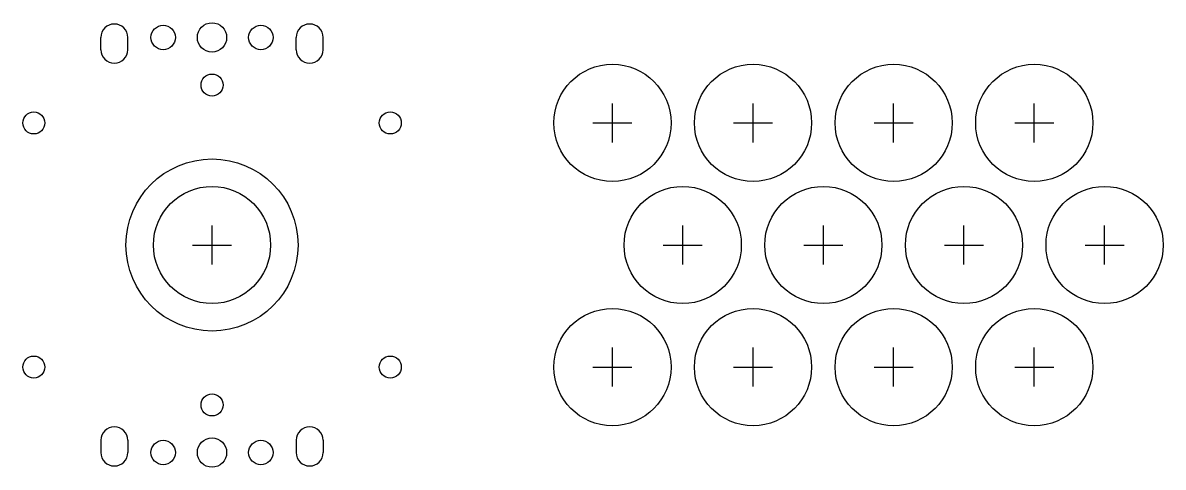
# Model space of a CAD drawing. Header units: millimetres. Extents: x -39 to 195, y -46 to 46.
import ezdxf

# ---------------------------------------------------------------- set-up
doc = ezdxf.new("R2010")
doc.units = ezdxf.units.MM
for name, color, linetype in [('BUTTONS', 1, 'Continuous'), ('GL_PLATE_HOLES', 2, 'Continuous'), ('JOYSTICK_BORE_24', 5, 'Continuous'), ('JOYSTICK_BORE_35.25', 3, 'Continuous'), ('REFERENCE', 8, 'Continuous')]:
    doc.layers.add(name, color=color, linetype=linetype)

msp = doc.modelspace()

# ---------------------------------------------------------------- linework, layer by layer
at = {"layer": 'BUTTONS'}
for centre in [(82, 25), (110.8, 25), (139.6, 25), (168.4, 25), (96.4, 0), (125.2, 0), (154, 0), (182.8, 0), (82, -25), (110.8, -25), (139.6, -25), (168.4, -25)]:
    msp.add_circle(centre, 12, dxfattribs=at)
at = {"layer": 'GL_PLATE_HOLES'}
for p, q in [((-22.75, 40), (-22.75, 42.5)), ((-17.25, 40), (-17.25, 42.5)), ((17.25, 40), (17.25, 42.5)), ((22.75, 40), (22.75, 42.5)), ((-22.75, -40), (-22.75, -42.5)), ((-17.25, -40), (-17.25, -42.5)), ((17.25, -40), (17.25, -42.5)), ((22.75, -40), (22.75, -42.5))]:
    msp.add_line(p, q, dxfattribs=at)
for centre, radius in [((-10, 42.5), 2.5), ((0, 42.5), 3), ((10, 42.5), 2.5), ((0, 32.75), 2.25), ((-36.5, 25), 2.25), ((36.5, 25), 2.25), ((-36.5, -25), 2.25), ((36.5, -25), 2.25), ((0, -32.75), 2.25), ((0, -42.5), 3), ((-10, -42.5), 2.5), ((10, -42.5), 2.5)]:
    msp.add_circle(centre, radius, dxfattribs=at)
for centre, start, end in [((-20, 42.5), 0, 180), ((20, 42.5), 0, 180), ((-20, 40), 180, 360), ((20, 40), 180, 360), ((-20, -40), 0, 180), ((20, -40), 0, 180), ((-20, -42.5), -180, 0), ((20, -42.5), -180, 0)]:
    msp.add_arc(centre, 2.75, start, end, dxfattribs=at)
at = {"layer": 'JOYSTICK_BORE_24'}
msp.add_circle((0, 0), 12, dxfattribs=at)
at = {"layer": 'JOYSTICK_BORE_35.25'}
msp.add_circle((0, 0), 17.62, dxfattribs=at)
at = {"layer": 'REFERENCE'}
for p, q in [((82, 21), (82, 29)), ((110.8, 21), (110.8, 29)), ((139.6, 21), (139.6, 29)), ((168.4, 21), (168.4, 29)), ((78, 25), (86, 25)), ((106.8, 25), (114.8, 25)), ((135.6, 25), (143.6, 25)), ((164.4, 25), (172.4, 25)), ((0, -4), (0, 4)), ((96.4, -4), (96.4, 4)), ((125.2, -4), (125.2, 4)), ((154, -4), (154, 4)), ((182.8, -4), (182.8, 4)), ((-4, 0), (4, 0)), ((92.4, 0), (100.4, 0)), ((121.2, 0), (129.2, 0)), ((150, 0), (158, 0)), ((178.8, 0), (186.8, 0)), ((82, -29), (82, -21)), ((110.8, -29), (110.8, -21)), ((139.6, -29), (139.6, -21)), ((168.4, -29), (168.4, -21)), ((78, -25), (86, -25)), ((106.8, -25), (114.8, -25)), ((135.6, -25), (143.6, -25)), ((164.4, -25), (172.4, -25))]:
    msp.add_line(p, q, dxfattribs=at)

doc.saveas('drawing.dxf')
